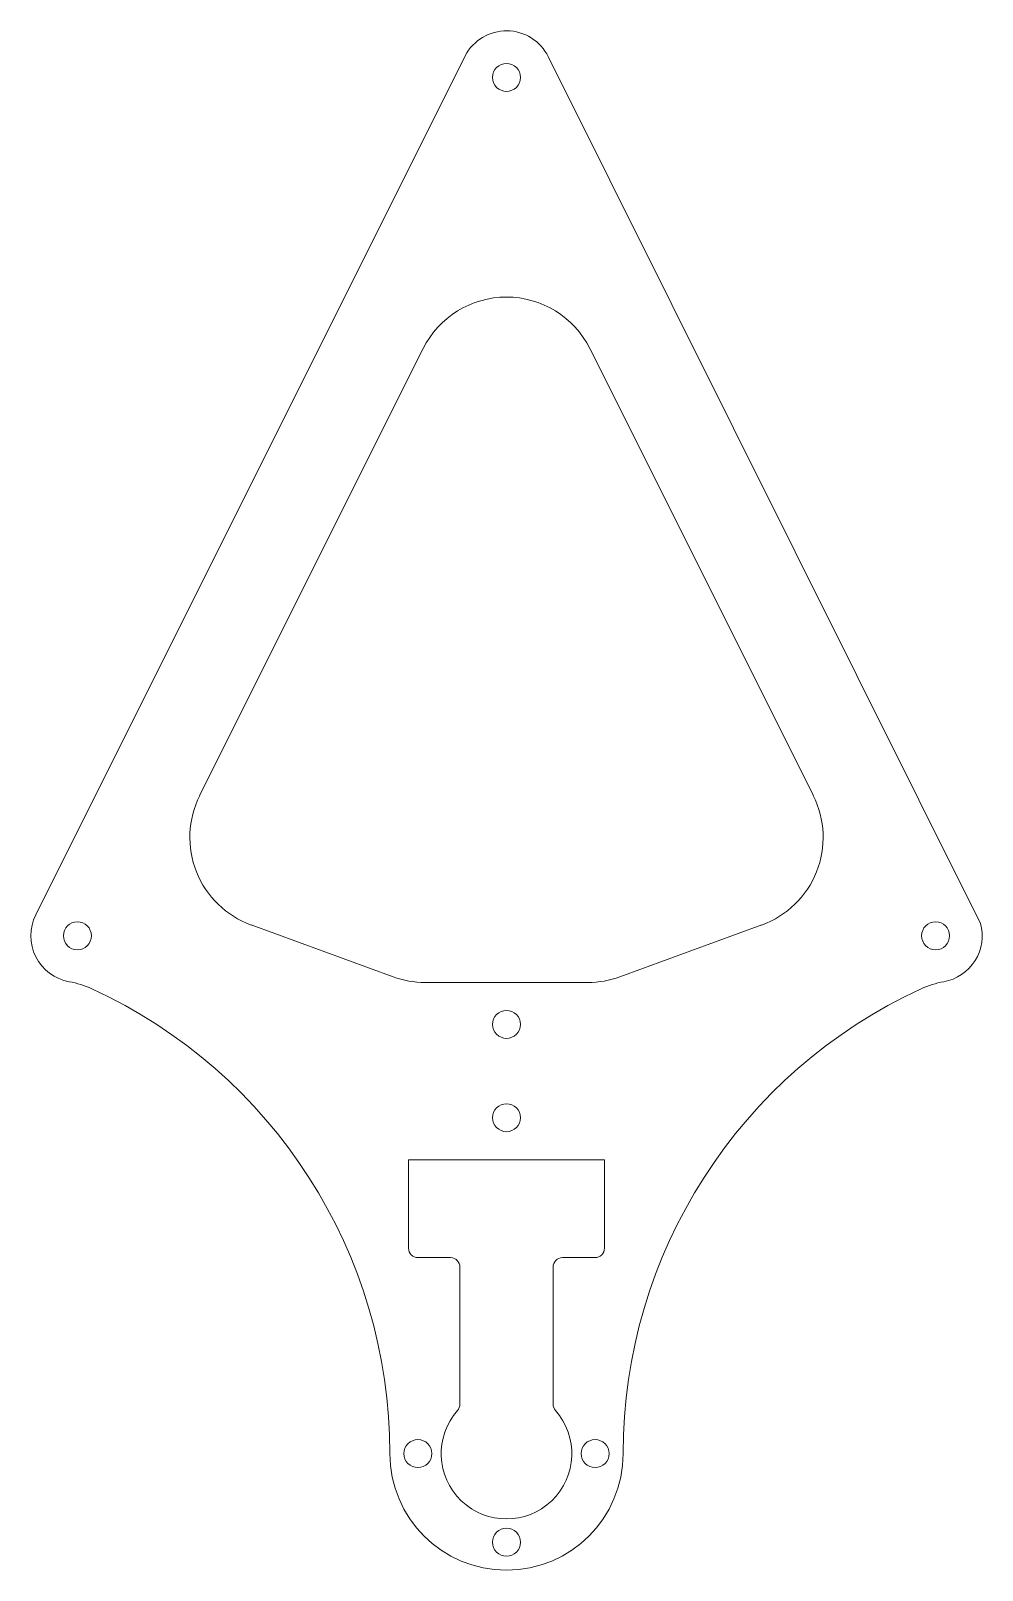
# Model space of a CAD drawing. Header units: millimetres. Extents: x -51 to 51, y -12 to 152.
import ezdxf

# ---------------------------------------------------------------- set-up
doc = ezdxf.new("R2010")
doc.units = ezdxf.units.MM

msp = doc.modelspace()

# ---------------------------------------------------------------- linework, layer by layer
at = {"color": 7, "linetype": 'Continuous', "lineweight": 15}
for p, q in [((-4.42, 149.83), (-50.47, 57.74)), ((4.47, 149.73), (50.82, 56.83)), ((-32.9, 70.52), (-8.94, 118.43)), ((8.94, 118.43), (32.9, 70.52)), ((-27.38, 56.66), (-12.16, 51.11)), ((12.16, 51.11), (27.38, 56.66)), ((-8.73, 50.5), (8.73, 50.5)), ((10.5, 31.5), (-10.5, 31.5)), ((-10.5, 22), (-10.5, 31.5)), ((10.5, 22), (10.5, 31.5)), ((-6, 21), (-9.5, 21)), ((-5, 20), (-5, 5.29)), ((5, 5.29), (5, 20)), ((6, 21), (9.5, 21))]:
    msp.add_line(p, q, dxfattribs=at)
for centre in [(0, 147.5), (-46, 55.5), (46, 55.5), (0, 46), (0, 36), (-9.5, 0), (9.5, 0), (0, -9.5)]:
    msp.add_circle(centre, 1.5, dxfattribs=at)
for centre, radius, start, end in [((0, 147.5), 5, 26.5133, 152.2369), ((0, 113.96), 10, 26.5651, 153.4349), ((-23.95, 66.05), 10, 153.4349, 249.9564), ((23.95, 66.05), 10, 290.0436, 26.5651), ((-46, 55.5), 5, 153.4343, 259.91), ((46, 55.5), 5, 280.09, 15.4537), ((-48.63, 40.73), 10, 65.357, 79.91), ((-67.31, 0), 54.81, 0, 65.357), ((-8.73, 60.5), 10, 249.9564, 270), ((8.73, 60.5), 10, 270, 290.0436), ((67.31, 0), 54.81, 114.643, 180), ((48.63, 40.73), 10, 100.09, 114.643), ((-9.5, 22), 1, 180, 270), ((9.5, 22), 1, 270, 0), ((-6, 20), 1, 0, 90), ((6, 20), 1, 90, 180), ((-6, 5.29), 1, 318.5904, 0), ((6, 5.29), 1, 180, 221.4096), ((0, 0), 7, 138.5904, 41.4096), ((0, 0), 12.5, 180, 0)]:
    msp.add_arc(centre, radius, start, end, dxfattribs=at)

doc.saveas('drawing.dxf')
